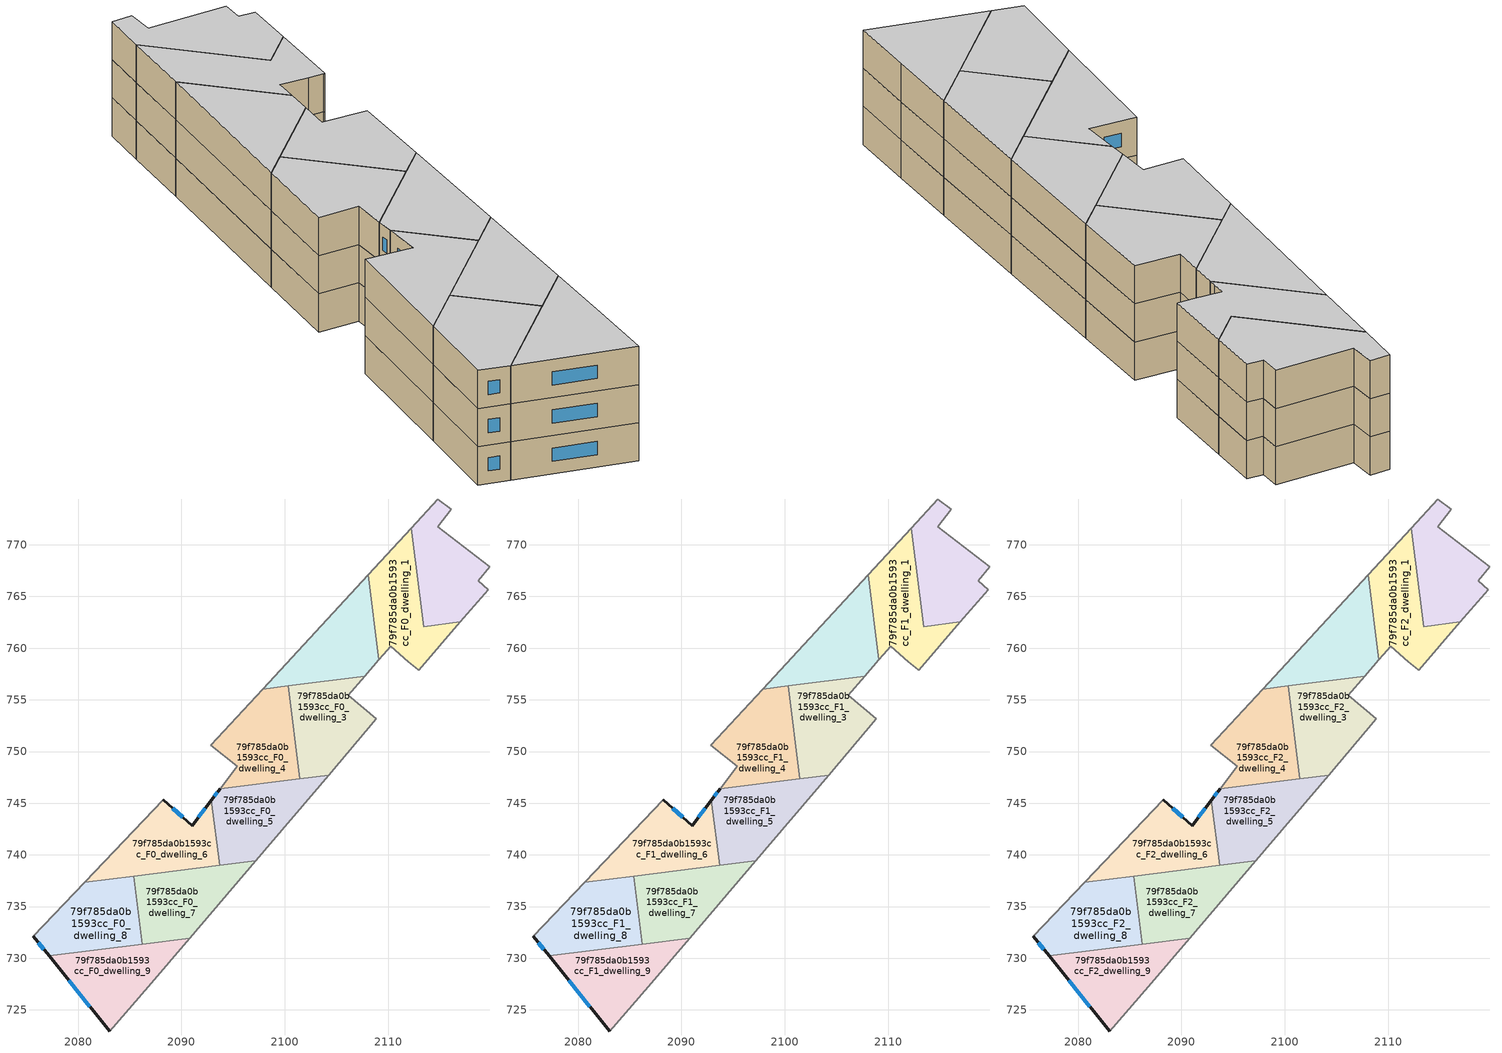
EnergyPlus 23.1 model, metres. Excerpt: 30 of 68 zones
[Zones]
79f785da0b1593cc_F0_dwelling_0
 floor ground (EU_floor_Construction): 2116.08,773.46 2114.77,771.74 2119.81,767.88 2118.72,766.55 2118.69,766.51 2119.67,765.65 2116.98,762.54 2113.43,762.09 2112.23,771.63 2114.81,774.43 z0
 wall to 79f785da0b1593cc_F0_dwelling_1 (EU_wall_Construction): 2112.23,771.63 2113.43,762.09 2116.98,762.54 z0:3
 wall adiabatic (EU_wall_Construction): 2116.98,762.54 2119.67,765.65 2118.69,766.51 2118.72,766.55 2119.81,767.88 2114.77,771.74 2116.08,773.46 2114.81,774.43 2112.23,771.63 z0:3
79f785da0b1593cc_F0_dwelling_1
 floor ground (EU_floor_Construction): 2112.23,771.63 2113.43,762.09 2116.98,762.54 2112.96,757.87 2112.89,757.93 2111.94,758.7 2110.24,760.18 2109.53,759.36 2109.11,758.87 2108.07,767.11 z0
 wall to 79f785da0b1593cc_F0_dwelling_2 (EU_wall_Construction): 2108.07,767.11 2109.11,758.87 z0:3
 wall adiabatic (EU_wall_Construction): 2112.23,771.63 2108.07,767.11 / 2109.11,758.87 2109.53,759.36 2110.24,760.18 2111.94,758.7 2112.89,757.93 2112.96,757.87 2116.98,762.54 z0:3
79f785da0b1593cc_F0_dwelling_2
 floor ground (EU_floor_Construction): 2108.07,767.11 2109.11,758.87 2107.72,757.28 2097.87,756.04 z0
 wall adiabatic (EU_wall_Construction): 2108.07,767.11 2097.87,756.04 / 2107.72,757.28 2109.11,758.87 z0:3
 wall to 79f785da0b1593cc_F0_dwelling_3 (EU_wall_Construction): 2100.31,756.34 2107.72,757.28 z0:3
 wall to 79f785da0b1593cc_F0_dwelling_4 (EU_wall_Construction): 2097.87,756.04 2100.31,756.34 z0:3
79f785da0b1593cc_F0_dwelling_3
 floor ground (EU_floor_Construction): 2107.72,757.28 2106.13,755.46 2108.85,753.15 2104.23,747.73 2101.45,747.38 2100.31,756.34 z0
 wall adiabatic (EU_wall_Construction): 2104.23,747.73 2108.85,753.15 2106.13,755.46 2107.72,757.28 z0:3
 wall to 79f785da0b1593cc_F0_dwelling_4 (EU_wall_Construction): 2100.31,756.34 2101.45,747.38 z0:3
 wall to 79f785da0b1593cc_F0_dwelling_5 (EU_wall_Construction): 2101.45,747.38 2104.23,747.73 z0:3
79f785da0b1593cc_F0_dwelling_4
 floor ground (EU_floor_Construction): 2100.31,756.34 2101.45,747.38 2093.75,746.4 2095.39,748.57 2092.85,750.59 2097.87,756.04 z0
 wall adiabatic (EU_wall_Construction): 2097.87,756.04 2092.85,750.59 2095.39,748.57 2093.75,746.4 z0:3
 wall to 79f785da0b1593cc_F0_dwelling_5 (EU_wall_Construction): 2093.75,746.4 2101.45,747.38 z0:3
79f785da0b1593cc_F0_dwelling_5
 floor ground (EU_floor_Construction): 2104.23,747.73 2097.18,739.45 2093.69,739.01 2092.9,745.29 2093.75,746.4 z0
 wall outside (EU_wall_Construction): 2093.75,746.4 2092.9,745.29 z0:3
 wall adiabatic (EU_wall_Construction): 2097.18,739.45 2104.23,747.73 z0:3
 wall to 79f785da0b1593cc_F0_dwelling_6 (EU_wall_Construction): 2092.9,745.29 2093.69,739.01 z0:3
 wall to 79f785da0b1593cc_F0_dwelling_7 (EU_wall_Construction): 2093.69,739.01 2097.18,739.45 z0:3
 window (EU_Window_Construction): 2093.47,746.04 2093.18,745.65 z0.98:2.02
79f785da0b1593cc_F0_dwelling_6
 floor ground (EU_floor_Construction): 2092.9,745.29 2093.69,739.01 2080.65,737.36 2088.24,745.35 2091.04,742.84 z0
 wall outside (EU_wall_Construction): 2092.9,745.29 2091.04,742.84 2088.24,745.35 z0:3
 wall adiabatic (EU_wall_Construction): 2088.24,745.35 2080.65,737.36 z0:3
 wall to 79f785da0b1593cc_F0_dwelling_8 (EU_wall_Construction): 2080.65,737.36 2085.39,737.96 z0:3
 wall to 79f785da0b1593cc_F0_dwelling_7 (EU_wall_Construction): 2085.39,737.96 2093.69,739.01 z0:3
 window (EU_Window_Construction): 2090.13,743.66 2089.15,744.54 / 2092.3,744.49 2091.65,743.64 z0.98:2.02
79f785da0b1593cc_F0_dwelling_7
 floor ground (EU_floor_Construction): 2097.18,739.45 2090.8,731.95 2086.22,731.38 2085.39,737.96 z0
 wall to 79f785da0b1593cc_F0_dwelling_8 (EU_wall_Construction): 2085.39,737.96 2086.22,731.38 z0:3
 wall adiabatic (EU_wall_Construction): 2090.8,731.95 2097.18,739.45 z0:3
 wall to 79f785da0b1593cc_F0_dwelling_9 (EU_wall_Construction): 2086.22,731.38 2090.8,731.95 z0:3
79f785da0b1593cc_F0_dwelling_8
 floor ground (EU_floor_Construction): 2085.39,737.96 2086.22,731.38 2077.19,730.24 2075.67,732.12 2080.65,737.36 z0
 wall outside (EU_wall_Construction): 2075.67,732.12 2077.19,730.24 z0:3
 wall adiabatic (EU_wall_Construction): 2080.65,737.36 2075.67,732.12 z0:3
 wall to 79f785da0b1593cc_F0_dwelling_9 (EU_wall_Construction): 2077.19,730.24 2086.22,731.37 z0:3
 window (EU_Window_Construction): 2076.17,731.51 2076.7,730.85 z0.98:2.02
79f785da0b1593cc_F0_dwelling_9
 floor ground (EU_floor_Construction): 2090.8,731.95 2086.77,727.22 2083.04,722.96 2077.19,730.24 z0
 wall outside (EU_wall_Construction): 2077.19,730.24 2083.04,722.96 z0:3
 wall adiabatic (EU_wall_Construction): 2083.04,722.96 2086.77,727.22 2090.8,731.95 z0:3
 window (EU_Window_Construction): 2079.1,727.87 2081.14,725.33 z0.98:2.02
79f785da0b1593cc_F1_dwelling_0
 floor to 79f785da0b1593cc_F0_dwelling_0 (EU_floor_Construction): 2116.08,773.46 2114.77,771.74 2119.81,767.88 2118.72,766.55 2118.69,766.51 2119.67,765.65 2116.98,762.54 2113.43,762.09 2112.23,771.63 2114.81,774.43 z3
 wall to 79f785da0b1593cc_F1_dwelling_1 (EU_wall_Construction): 2112.23,771.63 2113.43,762.09 2116.98,762.54 z3:6
 wall adiabatic (EU_wall_Construction): 2116.98,762.54 2119.67,765.65 2118.69,766.51 2118.72,766.55 2119.81,767.88 2114.77,771.74 2116.08,773.46 2114.81,774.43 2112.23,771.63 z3:6
79f785da0b1593cc_F1_dwelling_1
 floor to 79f785da0b1593cc_F0_dwelling_1 (EU_floor_Construction): 2112.23,771.63 2113.43,762.09 2116.98,762.54 2112.96,757.87 2112.89,757.93 2111.94,758.7 2110.24,760.18 2109.53,759.36 2109.11,758.87 2108.07,767.11 z3
 wall to 79f785da0b1593cc_F1_dwelling_2 (EU_wall_Construction): 2108.07,767.11 2109.11,758.87 z3:6
 wall adiabatic (EU_wall_Construction): 2112.23,771.63 2108.07,767.11 / 2109.11,758.87 2109.53,759.36 2110.24,760.18 2111.94,758.7 2112.89,757.93 2112.96,757.87 2116.98,762.54 z3:6
79f785da0b1593cc_F1_dwelling_2
 floor to 79f785da0b1593cc_F0_dwelling_2 (EU_floor_Construction): 2108.07,767.11 2109.11,758.87 2107.72,757.28 2097.87,756.04 z3
 wall adiabatic (EU_wall_Construction): 2108.07,767.11 2097.87,756.04 / 2107.72,757.28 2109.11,758.87 z3:6
 wall to 79f785da0b1593cc_F1_dwelling_3 (EU_wall_Construction): 2100.31,756.34 2107.72,757.28 z3:6
 wall to 79f785da0b1593cc_F1_dwelling_4 (EU_wall_Construction): 2097.87,756.04 2100.31,756.34 z3:6
79f785da0b1593cc_F1_dwelling_3
 floor to 79f785da0b1593cc_F0_dwelling_3 (EU_floor_Construction): 2107.72,757.28 2106.13,755.46 2108.85,753.15 2104.23,747.73 2101.45,747.38 2100.31,756.34 z3
 wall adiabatic (EU_wall_Construction): 2104.23,747.73 2108.85,753.15 2106.13,755.46 2107.72,757.28 z3:6
 wall to 79f785da0b1593cc_F1_dwelling_4 (EU_wall_Construction): 2100.31,756.34 2101.45,747.38 z3:6
 wall to 79f785da0b1593cc_F1_dwelling_5 (EU_wall_Construction): 2101.45,747.38 2104.23,747.73 z3:6
79f785da0b1593cc_F1_dwelling_4
 floor to 79f785da0b1593cc_F0_dwelling_4 (EU_floor_Construction): 2100.31,756.34 2101.45,747.38 2093.75,746.4 2095.39,748.57 2092.85,750.59 2097.87,756.04 z3
 wall adiabatic (EU_wall_Construction): 2097.87,756.04 2092.85,750.59 2095.39,748.57 2093.75,746.4 z3:6
 wall to 79f785da0b1593cc_F1_dwelling_5 (EU_wall_Construction): 2093.75,746.4 2101.45,747.38 z3:6
79f785da0b1593cc_F1_dwelling_5
 floor to 79f785da0b1593cc_F0_dwelling_5 (EU_floor_Construction): 2104.23,747.73 2097.18,739.45 2093.69,739.01 2092.9,745.29 2093.75,746.4 z3
 wall outside (EU_wall_Construction): 2093.75,746.4 2092.9,745.29 z3:6
 wall adiabatic (EU_wall_Construction): 2097.18,739.45 2104.23,747.73 z3:6
 wall to 79f785da0b1593cc_F1_dwelling_6 (EU_wall_Construction): 2092.9,745.29 2093.69,739.01 z3:6
 wall to 79f785da0b1593cc_F1_dwelling_7 (EU_wall_Construction): 2093.69,739.01 2097.18,739.45 z3:6
 window (EU_Window_Construction): 2093.47,746.04 2093.18,745.65 z3.98:5.02
79f785da0b1593cc_F1_dwelling_6
 floor to 79f785da0b1593cc_F0_dwelling_6 (EU_floor_Construction): 2092.9,745.29 2093.69,739.01 2080.65,737.36 2088.24,745.35 2091.04,742.84 z3
 wall outside (EU_wall_Construction): 2092.9,745.29 2091.04,742.84 2088.24,745.35 z3:6
 wall adiabatic (EU_wall_Construction): 2088.24,745.35 2080.65,737.36 z3:6
 wall to 79f785da0b1593cc_F1_dwelling_8 (EU_wall_Construction): 2080.65,737.36 2085.39,737.96 z3:6
 wall to 79f785da0b1593cc_F1_dwelling_7 (EU_wall_Construction): 2085.39,737.96 2093.69,739.01 z3:6
 window (EU_Window_Construction): 2090.13,743.66 2089.15,744.54 / 2092.3,744.49 2091.65,743.64 z3.98:5.02
79f785da0b1593cc_F1_dwelling_7
 floor to 79f785da0b1593cc_F0_dwelling_7 (EU_floor_Construction): 2097.18,739.45 2090.8,731.95 2086.22,731.38 2085.39,737.96 z3
 wall to 79f785da0b1593cc_F1_dwelling_8 (EU_wall_Construction): 2085.39,737.96 2086.22,731.38 z3:6
 wall adiabatic (EU_wall_Construction): 2090.8,731.95 2097.18,739.45 z3:6
 wall to 79f785da0b1593cc_F1_dwelling_9 (EU_wall_Construction): 2086.22,731.38 2090.8,731.95 z3:6
79f785da0b1593cc_F1_dwelling_8
 floor to 79f785da0b1593cc_F0_dwelling_8 (EU_floor_Construction): 2085.39,737.96 2086.22,731.38 2077.19,730.24 2075.67,732.12 2080.65,737.36 z3
 wall outside (EU_wall_Construction): 2075.67,732.12 2077.19,730.24 z3:6
 wall adiabatic (EU_wall_Construction): 2080.65,737.36 2075.67,732.12 z3:6
 wall to 79f785da0b1593cc_F1_dwelling_9 (EU_wall_Construction): 2077.19,730.24 2086.22,731.37 z3:6
 window (EU_Window_Construction): 2076.17,731.51 2076.7,730.85 z3.98:5.02
79f785da0b1593cc_F1_dwelling_9
 floor to 79f785da0b1593cc_F0_dwelling_9 (EU_floor_Construction): 2090.8,731.95 2086.77,727.22 2083.04,722.96 2077.19,730.24 z3
 wall outside (EU_wall_Construction): 2077.19,730.24 2083.04,722.96 z3:6
 wall adiabatic (EU_wall_Construction): 2083.04,722.96 2086.77,727.22 2090.8,731.95 z3:6
 window (EU_Window_Construction): 2079.1,727.87 2081.14,725.33 z3.98:5.02
79f785da0b1593cc_F2_dwelling_0
 floor to 79f785da0b1593cc_F1_dwelling_0 (EU_floor_Construction): 2116.08,773.46 2114.77,771.74 2119.81,767.88 2118.72,766.55 2118.69,766.51 2119.67,765.65 2116.98,762.54 2113.43,762.09 2112.23,771.63 2114.81,774.43 z6
 wall to 79f785da0b1593cc_F2_dwelling_1 (EU_wall_Construction): 2112.23,771.63 2113.43,762.09 2116.98,762.54 z6:9
 wall adiabatic (EU_wall_Construction): 2116.98,762.54 2119.67,765.65 2118.69,766.51 2118.72,766.55 2119.81,767.88 2114.77,771.74 2116.08,773.46 2114.81,774.43 2112.23,771.63 z6:9
 ceiling to 79f785da0b1593cc_F3_dwelling_0 (EU_floor_Construction): 2116.98,762.54 2119.67,765.65 2118.69,766.51 2118.72,766.55 2119.81,767.88 2114.77,771.74 2116.08,773.46 2114.81,774.43 2112.23,771.63 2113.43,762.09 z9
79f785da0b1593cc_F2_dwelling_1
 floor to 79f785da0b1593cc_F1_dwelling_1 (EU_floor_Construction): 2112.23,771.63 2113.43,762.09 2116.98,762.54 2112.96,757.87 2112.89,757.93 2111.94,758.7 2110.24,760.18 2109.53,759.36 2109.11,758.87 2108.07,767.11 z6
 wall to 79f785da0b1593cc_F2_dwelling_2 (EU_wall_Construction): 2108.07,767.11 2109.11,758.87 z6:9
 wall adiabatic (EU_wall_Construction): 2112.23,771.63 2108.07,767.11 / 2109.11,758.87 2109.53,759.36 2110.24,760.18 2111.94,758.7 2112.89,757.93 2112.96,757.87 2116.98,762.54 z6:9
 ceiling to 79f785da0b1593cc_F3_dwelling_1 (EU_floor_Construction): 2112.96,757.87 2116.98,762.54 2113.43,762.09 2112.23,771.63 2108.07,767.11 2109.11,758.87 2109.53,759.36 2110.24,760.18 2111.94,758.7 2112.89,757.93 z9
79f785da0b1593cc_F2_dwelling_2
 floor to 79f785da0b1593cc_F1_dwelling_2 (EU_floor_Construction): 2108.07,767.11 2109.11,758.87 2107.72,757.28 2097.87,756.04 z6
 wall adiabatic (EU_wall_Construction): 2108.07,767.11 2097.87,756.04 / 2107.72,757.28 2109.11,758.87 z6:9
 wall to 79f785da0b1593cc_F2_dwelling_3 (EU_wall_Construction): 2100.31,756.34 2107.72,757.28 z6:9
 wall to 79f785da0b1593cc_F2_dwelling_4 (EU_wall_Construction): 2097.87,756.04 2100.31,756.34 z6:9
 ceiling to 79f785da0b1593cc_F3_dwelling_2 (EU_floor_Construction): 2107.72,757.28 2109.11,758.87 2108.07,767.11 2097.87,756.04 z9
79f785da0b1593cc_F2_dwelling_3
 floor to 79f785da0b1593cc_F1_dwelling_3 (EU_floor_Construction): 2107.72,757.28 2106.13,755.46 2108.85,753.15 2104.23,747.73 2101.45,747.38 2100.31,756.34 z6
 wall adiabatic (EU_wall_Construction): 2104.23,747.73 2108.85,753.15 2106.13,755.46 2107.72,757.28 z6:9
 wall to 79f785da0b1593cc_F2_dwelling_4 (EU_wall_Construction): 2100.31,756.34 2101.45,747.38 z6:9
 wall to 79f785da0b1593cc_F2_dwelling_5 (EU_wall_Construction): 2101.45,747.38 2104.23,747.73 z6:9
 ceiling to 79f785da0b1593cc_F3_dwelling_3 (EU_floor_Construction): 2104.23,747.73 2108.85,753.15 2106.13,755.46 2107.72,757.28 2100.31,756.34 2101.45,747.38 z9
79f785da0b1593cc_F2_dwelling_4
 floor to 79f785da0b1593cc_F1_dwelling_4 (EU_floor_Construction): 2100.31,756.34 2101.45,747.38 2093.75,746.4 2095.39,748.57 2092.85,750.59 2097.87,756.04 z6
 wall adiabatic (EU_wall_Construction): 2097.87,756.04 2092.85,750.59 2095.39,748.57 2093.75,746.4 z6:9
 wall to 79f785da0b1593cc_F2_dwelling_5 (EU_wall_Construction): 2093.75,746.4 2101.45,747.38 z6:9
 ceiling to 79f785da0b1593cc_F3_dwelling_4 (EU_floor_Construction): 2101.45,747.38 2100.31,756.34 2097.87,756.04 2092.85,750.59 2095.39,748.57 2093.75,746.4 z9
79f785da0b1593cc_F2_dwelling_5
 floor to 79f785da0b1593cc_F1_dwelling_5 (EU_floor_Construction): 2104.23,747.73 2097.18,739.45 2093.69,739.01 2092.9,745.29 2093.75,746.4 z6
 wall outside (EU_wall_Construction): 2093.75,746.4 2092.9,745.29 z6:9
 wall adiabatic (EU_wall_Construction): 2097.18,739.45 2104.23,747.73 z6:9
 wall to 79f785da0b1593cc_F2_dwelling_6 (EU_wall_Construction): 2092.9,745.29 2093.69,739.01 z6:9
 wall to 79f785da0b1593cc_F2_dwelling_7 (EU_wall_Construction): 2093.69,739.01 2097.18,739.45 z6:9
 window (EU_Window_Construction): 2093.47,746.04 2093.18,745.65 z6.98:8.02
 ceiling to 79f785da0b1593cc_F3_dwelling_5 (EU_floor_Construction): 2097.18,739.45 2104.23,747.73 2093.75,746.4 2092.9,745.29 2093.69,739.01 z9
79f785da0b1593cc_F2_dwelling_6
 floor to 79f785da0b1593cc_F1_dwelling_6 (EU_floor_Construction): 2092.9,745.29 2093.69,739.01 2080.65,737.36 2088.24,745.35 2091.04,742.84 z6
 wall outside (EU_wall_Construction): 2092.9,745.29 2091.04,742.84 2088.24,745.35 z6:9
 wall adiabatic (EU_wall_Construction): 2088.24,745.35 2080.65,737.36 z6:9
 wall to 79f785da0b1593cc_F2_dwelling_8 (EU_wall_Construction): 2080.65,737.36 2085.39,737.96 z6:9
 wall to 79f785da0b1593cc_F2_dwelling_7 (EU_wall_Construction): 2085.39,737.96 2093.69,739.01 z6:9
 window (EU_Window_Construction): 2090.13,743.66 2089.15,744.54 / 2092.3,744.49 2091.65,743.64 z6.98:8.02
 ceiling to 79f785da0b1593cc_F3_dwelling_6 (EU_floor_Construction): 2093.69,739.01 2092.9,745.29 2091.04,742.84 2088.24,745.35 2080.65,737.36 z9
79f785da0b1593cc_F2_dwelling_7
 floor to 79f785da0b1593cc_F1_dwelling_7 (EU_floor_Construction): 2097.18,739.45 2090.8,731.95 2086.22,731.38 2085.39,737.96 z6
 wall to 79f785da0b1593cc_F2_dwelling_8 (EU_wall_Construction): 2085.39,737.96 2086.22,731.38 z6:9
 wall adiabatic (EU_wall_Construction): 2090.8,731.95 2097.18,739.45 z6:9
 wall to 79f785da0b1593cc_F2_dwelling_9 (EU_wall_Construction): 2086.22,731.38 2090.8,731.95 z6:9
 ceiling to 79f785da0b1593cc_F3_dwelling_7 (EU_floor_Construction): 2090.8,731.95 2097.18,739.45 2085.39,737.96 2086.22,731.38 z9
79f785da0b1593cc_F2_dwelling_8
 floor to 79f785da0b1593cc_F1_dwelling_8 (EU_floor_Construction): 2085.39,737.96 2086.22,731.38 2077.19,730.24 2075.67,732.12 2080.65,737.36 z6
 wall outside (EU_wall_Construction): 2075.67,732.12 2077.19,730.24 z6:9
 wall adiabatic (EU_wall_Construction): 2080.65,737.36 2075.67,732.12 z6:9
 wall to 79f785da0b1593cc_F2_dwelling_9 (EU_wall_Construction): 2077.19,730.24 2086.22,731.37 z6:9
 window (EU_Window_Construction): 2076.17,731.51 2076.7,730.85 z6.98:8.02
 ceiling to 79f785da0b1593cc_F3_dwelling_8 (EU_floor_Construction): 2086.22,731.38 2085.39,737.96 2080.65,737.36 2075.67,732.12 2077.19,730.24 z9
79f785da0b1593cc_F2_dwelling_9
 floor to 79f785da0b1593cc_F1_dwelling_9 (EU_floor_Construction): 2090.8,731.95 2086.77,727.22 2083.04,722.96 2077.19,730.24 z6
 wall outside (EU_wall_Construction): 2077.19,730.24 2083.04,722.96 z6:9
 wall adiabatic (EU_wall_Construction): 2083.04,722.96 2086.77,727.22 2090.8,731.95 z6:9
 window (EU_Window_Construction): 2079.1,727.87 2081.14,725.33 z6.98:8.02
 ceiling to 79f785da0b1593cc_F3_dwelling_9 (EU_floor_Construction): 2086.77,727.22 2090.8,731.95 2077.19,730.24 2083.04,722.96 z9
[Building]
EU S2 Campaign: North Axis=0; Terrain=City; Solar Distribution=FullExterior
[Site:Location]
Bologna: Latitude=44.5; Longitude=11.25; Time Zone=1; Elevation=37
[SizingPeriod:WeatherFileDays]
AnnualSizingPeriod: Begin Month=1; Begin Day of Month=1; End Month=12; End Day of Month=31; Day of Week for Start Day=Monday; Use Weather File Daylight Saving Period=No; Use Weather File Rain and Snow Indicators=No
[MATERIAL]
EU_InternalMass_Material: Roughness=MediumRough; Thickness=0.1; Conductivity=1; Density=1800; Specific Heat=900; Thermal Absorptance=0.9; Solar Absorptance=0.7; Visible Absorptance=0.7
[MATERIAL:NOMASS] Roughness=MediumRough; Thermal Absorptance=0.9; Solar Absorptance=0.7; Visible Absorptance=0.7
Name | Thermal Resistance
EU_wall_NoMass | 0.905828
EU_floor_NoMass | 0.67114
[WINDOWMATERIAL:SIMPLEGLAZINGSYSTEM]
EU_Window_SimpleGlazing: UFactor=4.52486; Solar Heat Gain Coefficient=0.85; Visible Transmittance=0.85
[CONSTRUCTION]
EU_wall_Construction: EU_wall_NoMass
EU_floor_Construction: EU_floor_NoMass
EU_Window_Construction: EU_Window_SimpleGlazing
EU_InternalMass_Construction: EU_InternalMass_Material
[ZONE] Type=1; Multiplier=1; Ceiling Height=autocalculate; Floor Area=autocalculate; Part of Total Floor Area=Yes
Name | Volume
79f785da0b1593cc_F0_dwelling_0; 79f785da0b1593cc_F1_dwelling_0; 79f785da0b1593cc_F2_dwelling_0 | 164.225
79f785da0b1593cc_F0_dwelling_1; 79f785da0b1593cc_F1_dwelling_1; 79f785da0b1593cc_F2_dwelling_1 | 164.204
79f785da0b1593cc_F0_dwelling_2; 79f785da0b1593cc_F1_dwelling_2; 79f785da0b1593cc_F2_dwelling_2 | 164.223
79f785da0b1593cc_F0_dwelling_3; 79f785da0b1593cc_F1_dwelling_3; 79f785da0b1593cc_F2_dwelling_3; 79f785da0b1593cc_F0_dwelling_8; 79f785da0b1593cc_F1_dwelling_8; 79f785da0b1593cc_F2_dwelling_8 | 164.199
79f785da0b1593cc_F0_dwelling_4; 79f785da0b1593cc_F1_dwelling_4; 79f785da0b1593cc_F2_dwelling_4 | 164.221
79f785da0b1593cc_F0_dwelling_5; 79f785da0b1593cc_F1_dwelling_5; 79f785da0b1593cc_F2_dwelling_5 | 164.237
79f785da0b1593cc_F0_dwelling_6; 79f785da0b1593cc_F1_dwelling_6; 79f785da0b1593cc_F2_dwelling_6 | 164.208
79f785da0b1593cc_F0_dwelling_7; 79f785da0b1593cc_F1_dwelling_7; 79f785da0b1593cc_F2_dwelling_7 | 164.231
79f785da0b1593cc_F0_dwelling_9; 79f785da0b1593cc_F1_dwelling_9; 79f785da0b1593cc_F2_dwelling_9 | 164.232
[INTERNALMASS] Construction=EU_InternalMass_Construction
Name | Zone or ZoneList | Surface Area
79f785da0b1593cc_F0_dwelling_0_EU_InternalMass | 79f785da0b1593cc_F0_dwelling_0 | 54.7421
79f785da0b1593cc_F0_dwelling_1_EU_InternalMass | 79f785da0b1593cc_F0_dwelling_1 | 54.7346
79f785da0b1593cc_F0_dwelling_2_EU_InternalMass | 79f785da0b1593cc_F0_dwelling_2 | 54.7455
79f785da0b1593cc_F0_dwelling_3_EU_InternalMass | 79f785da0b1593cc_F0_dwelling_3 | 54.7319
79f785da0b1593cc_F0_dwelling_4_EU_InternalMass | 79f785da0b1593cc_F0_dwelling_4 | 54.7402
79f785da0b1593cc_F0_dwelling_5_EU_InternalMass | 79f785da0b1593cc_F0_dwelling_5 | 54.7421
79f785da0b1593cc_F0_dwelling_6_EU_InternalMass | 79f785da0b1593cc_F0_dwelling_6 | 54.7354
79f785da0b1593cc_F0_dwelling_7_EU_InternalMass | 79f785da0b1593cc_F0_dwelling_7 | 54.741
79f785da0b1593cc_F0_dwelling_8_EU_InternalMass | 79f785da0b1593cc_F0_dwelling_8 | 54.7333
79f785da0b1593cc_F0_dwelling_9_EU_InternalMass | 79f785da0b1593cc_F0_dwelling_9 | 54.7438
79f785da0b1593cc_F1_dwelling_0_EU_InternalMass | 79f785da0b1593cc_F1_dwelling_0 | 54.7421
79f785da0b1593cc_F1_dwelling_1_EU_InternalMass | 79f785da0b1593cc_F1_dwelling_1 | 54.7346
79f785da0b1593cc_F1_dwelling_2_EU_InternalMass | 79f785da0b1593cc_F1_dwelling_2 | 54.7455
79f785da0b1593cc_F1_dwelling_3_EU_InternalMass | 79f785da0b1593cc_F1_dwelling_3 | 54.7319
79f785da0b1593cc_F1_dwelling_4_EU_InternalMass | 79f785da0b1593cc_F1_dwelling_4 | 54.7402
79f785da0b1593cc_F1_dwelling_5_EU_InternalMass | 79f785da0b1593cc_F1_dwelling_5 | 54.7421
79f785da0b1593cc_F1_dwelling_6_EU_InternalMass | 79f785da0b1593cc_F1_dwelling_6 | 54.7354
79f785da0b1593cc_F1_dwelling_7_EU_InternalMass | 79f785da0b1593cc_F1_dwelling_7 | 54.741
79f785da0b1593cc_F1_dwelling_8_EU_InternalMass | 79f785da0b1593cc_F1_dwelling_8 | 54.7333
79f785da0b1593cc_F1_dwelling_9_EU_InternalMass | 79f785da0b1593cc_F1_dwelling_9 | 54.7438
79f785da0b1593cc_F2_dwelling_0_EU_InternalMass | 79f785da0b1593cc_F2_dwelling_0 | 54.7421
79f785da0b1593cc_F2_dwelling_1_EU_InternalMass | 79f785da0b1593cc_F2_dwelling_1 | 54.7346
79f785da0b1593cc_F2_dwelling_2_EU_InternalMass | 79f785da0b1593cc_F2_dwelling_2 | 54.7455
79f785da0b1593cc_F2_dwelling_3_EU_InternalMass | 79f785da0b1593cc_F2_dwelling_3 | 54.7319
79f785da0b1593cc_F2_dwelling_4_EU_InternalMass | 79f785da0b1593cc_F2_dwelling_4 | 54.7402
79f785da0b1593cc_F2_dwelling_5_EU_InternalMass | 79f785da0b1593cc_F2_dwelling_5 | 54.7421
79f785da0b1593cc_F2_dwelling_6_EU_InternalMass | 79f785da0b1593cc_F2_dwelling_6 | 54.7354
79f785da0b1593cc_F2_dwelling_7_EU_InternalMass | 79f785da0b1593cc_F2_dwelling_7 | 54.741
79f785da0b1593cc_F2_dwelling_8_EU_InternalMass | 79f785da0b1593cc_F2_dwelling_8 | 54.7333
79f785da0b1593cc_F2_dwelling_9_EU_InternalMass | 79f785da0b1593cc_F2_dwelling_9 | 54.7438
[OTHEREQUIPMENT] Fuel Type=Electricity; Design Level Calculation Method=Watts/Area; Power per Zone Floor Area=1; Fraction Latent=0; Fraction Radiant=0; Fraction Lost=0; Carbon Dioxide Generation Rate=0; EndUse Subcategory=EU_Step8_InternalGains
Name | Zone or ZoneList or Space or SpaceList | Schedule
EU_Step8_InternalGain_79f785da0b1593cc_F0_dwelling_0_f000 | 79f785da0b1593cc_F0_dwelling_0 | EU_Step8_GainSchedule_79f785da0b1593cc_F0_dwelling_0_f000
EU_Step8_InternalGain_79f785da0b1593cc_F0_dwelling_1_f000 | 79f785da0b1593cc_F0_dwelling_1 | EU_Step8_GainSchedule_79f785da0b1593cc_F0_dwelling_1_f000
EU_Step8_InternalGain_79f785da0b1593cc_F0_dwelling_2_f000 | 79f785da0b1593cc_F0_dwelling_2 | EU_Step8_GainSchedule_79f785da0b1593cc_F0_dwelling_2_f000
EU_Step8_InternalGain_79f785da0b1593cc_F0_dwelling_3_f000 | 79f785da0b1593cc_F0_dwelling_3 | EU_Step8_GainSchedule_79f785da0b1593cc_F0_dwelling_3_f000
EU_Step8_InternalGain_79f785da0b1593cc_F0_dwelling_4_f000 | 79f785da0b1593cc_F0_dwelling_4 | EU_Step8_GainSchedule_79f785da0b1593cc_F0_dwelling_4_f000
EU_Step8_InternalGain_79f785da0b1593cc_F0_dwelling_5_f000 | 79f785da0b1593cc_F0_dwelling_5 | EU_Step8_GainSchedule_79f785da0b1593cc_F0_dwelling_5_f000
EU_Step8_InternalGain_79f785da0b1593cc_F0_dwelling_6_f000 | 79f785da0b1593cc_F0_dwelling_6 | EU_Step8_GainSchedule_79f785da0b1593cc_F0_dwelling_6_f000
EU_Step8_InternalGain_79f785da0b1593cc_F0_dwelling_7_f000 | 79f785da0b1593cc_F0_dwelling_7 | EU_Step8_GainSchedule_79f785da0b1593cc_F0_dwelling_7_f000
EU_Step8_InternalGain_79f785da0b1593cc_F0_dwelling_8_f000 | 79f785da0b1593cc_F0_dwelling_8 | EU_Step8_GainSchedule_79f785da0b1593cc_F0_dwelling_8_f000
EU_Step8_InternalGain_79f785da0b1593cc_F0_dwelling_9_f000 | 79f785da0b1593cc_F0_dwelling_9 | EU_Step8_GainSchedule_79f785da0b1593cc_F0_dwelling_9_f000
EU_Step8_InternalGain_79f785da0b1593cc_F1_dwelling_0_f000 | 79f785da0b1593cc_F1_dwelling_0 | EU_Step8_GainSchedule_79f785da0b1593cc_F1_dwelling_0_f000
EU_Step8_InternalGain_79f785da0b1593cc_F1_dwelling_1_f000 | 79f785da0b1593cc_F1_dwelling_1 | EU_Step8_GainSchedule_79f785da0b1593cc_F1_dwelling_1_f000
EU_Step8_InternalGain_79f785da0b1593cc_F1_dwelling_2_f000 | 79f785da0b1593cc_F1_dwelling_2 | EU_Step8_GainSchedule_79f785da0b1593cc_F1_dwelling_2_f000
EU_Step8_InternalGain_79f785da0b1593cc_F1_dwelling_3_f000 | 79f785da0b1593cc_F1_dwelling_3 | EU_Step8_GainSchedule_79f785da0b1593cc_F1_dwelling_3_f000
EU_Step8_InternalGain_79f785da0b1593cc_F1_dwelling_4_f000 | 79f785da0b1593cc_F1_dwelling_4 | EU_Step8_GainSchedule_79f785da0b1593cc_F1_dwelling_4_f000
EU_Step8_InternalGain_79f785da0b1593cc_F1_dwelling_5_f000 | 79f785da0b1593cc_F1_dwelling_5 | EU_Step8_GainSchedule_79f785da0b1593cc_F1_dwelling_5_f000
EU_Step8_InternalGain_79f785da0b1593cc_F1_dwelling_6_f000 | 79f785da0b1593cc_F1_dwelling_6 | EU_Step8_GainSchedule_79f785da0b1593cc_F1_dwelling_6_f000
EU_Step8_InternalGain_79f785da0b1593cc_F1_dwelling_7_f000 | 79f785da0b1593cc_F1_dwelling_7 | EU_Step8_GainSchedule_79f785da0b1593cc_F1_dwelling_7_f000
EU_Step8_InternalGain_79f785da0b1593cc_F1_dwelling_8_f000 | 79f785da0b1593cc_F1_dwelling_8 | EU_Step8_GainSchedule_79f785da0b1593cc_F1_dwelling_8_f000
EU_Step8_InternalGain_79f785da0b1593cc_F1_dwelling_9_f000 | 79f785da0b1593cc_F1_dwelling_9 | EU_Step8_GainSchedule_79f785da0b1593cc_F1_dwelling_9_f000
EU_Step8_InternalGain_79f785da0b1593cc_F2_dwelling_0_f000 | 79f785da0b1593cc_F2_dwelling_0 | EU_Step8_GainSchedule_79f785da0b1593cc_F2_dwelling_0_f000
EU_Step8_InternalGain_79f785da0b1593cc_F2_dwelling_1_f000 | 79f785da0b1593cc_F2_dwelling_1 | EU_Step8_GainSchedule_79f785da0b1593cc_F2_dwelling_1_f000
EU_Step8_InternalGain_79f785da0b1593cc_F2_dwelling_2_f000 | 79f785da0b1593cc_F2_dwelling_2 | EU_Step8_GainSchedule_79f785da0b1593cc_F2_dwelling_2_f000
EU_Step8_InternalGain_79f785da0b1593cc_F2_dwelling_3_f000 | 79f785da0b1593cc_F2_dwelling_3 | EU_Step8_GainSchedule_79f785da0b1593cc_F2_dwelling_3_f000
EU_Step8_InternalGain_79f785da0b1593cc_F2_dwelling_4_f000 | 79f785da0b1593cc_F2_dwelling_4 | EU_Step8_GainSchedule_79f785da0b1593cc_F2_dwelling_4_f000
EU_Step8_InternalGain_79f785da0b1593cc_F2_dwelling_5_f000 | 79f785da0b1593cc_F2_dwelling_5 | EU_Step8_GainSchedule_79f785da0b1593cc_F2_dwelling_5_f000
EU_Step8_InternalGain_79f785da0b1593cc_F2_dwelling_6_f000 | 79f785da0b1593cc_F2_dwelling_6 | EU_Step8_GainSchedule_79f785da0b1593cc_F2_dwelling_6_f000
EU_Step8_InternalGain_79f785da0b1593cc_F2_dwelling_7_f000 | 79f785da0b1593cc_F2_dwelling_7 | EU_Step8_GainSchedule_79f785da0b1593cc_F2_dwelling_7_f000
EU_Step8_InternalGain_79f785da0b1593cc_F2_dwelling_8_f000 | 79f785da0b1593cc_F2_dwelling_8 | EU_Step8_GainSchedule_79f785da0b1593cc_F2_dwelling_8_f000
EU_Step8_InternalGain_79f785da0b1593cc_F2_dwelling_9_f000 | 79f785da0b1593cc_F2_dwelling_9 | EU_Step8_GainSchedule_79f785da0b1593cc_F2_dwelling_9_f000
[ZONEVENTILATION:DESIGNFLOWRATE] Schedule=EU_AlwaysOn; Design Flow Rate Calculation Method=AirChanges/Hour; Air Changes per Hour=0.73129; Ventilation Type=Natural; Fan Pressure Rise=0; Fan Total Efficiency=1; Constant Term Coefficient=1; Temperature Term Coefficient=0; Velocity Term Coefficient=0; Velocity Squared Term Coefficient=0; Minimum Indoor Temperature=-100; Maximum Indoor Temperature=100; Delta Temperature=-100; Minimum Outdoor Temperature=-100; Maximum Outdoor Temperature=100; Maximum Wind Speed=40
Name | Zone or ZoneList or Space or SpaceList
EU_ConstantAir_79f785da0b1593cc_F0_dwelling_0 | 79f785da0b1593cc_F0_dwelling_0
EU_ConstantAir_79f785da0b1593cc_F0_dwelling_1 | 79f785da0b1593cc_F0_dwelling_1
EU_ConstantAir_79f785da0b1593cc_F0_dwelling_2 | 79f785da0b1593cc_F0_dwelling_2
EU_ConstantAir_79f785da0b1593cc_F0_dwelling_3 | 79f785da0b1593cc_F0_dwelling_3
EU_ConstantAir_79f785da0b1593cc_F0_dwelling_4 | 79f785da0b1593cc_F0_dwelling_4
EU_ConstantAir_79f785da0b1593cc_F0_dwelling_5 | 79f785da0b1593cc_F0_dwelling_5
EU_ConstantAir_79f785da0b1593cc_F0_dwelling_6 | 79f785da0b1593cc_F0_dwelling_6
EU_ConstantAir_79f785da0b1593cc_F0_dwelling_7 | 79f785da0b1593cc_F0_dwelling_7
EU_ConstantAir_79f785da0b1593cc_F0_dwelling_8 | 79f785da0b1593cc_F0_dwelling_8
EU_ConstantAir_79f785da0b1593cc_F0_dwelling_9 | 79f785da0b1593cc_F0_dwelling_9
EU_ConstantAir_79f785da0b1593cc_F1_dwelling_0 | 79f785da0b1593cc_F1_dwelling_0
EU_ConstantAir_79f785da0b1593cc_F1_dwelling_1 | 79f785da0b1593cc_F1_dwelling_1
EU_ConstantAir_79f785da0b1593cc_F1_dwelling_2 | 79f785da0b1593cc_F1_dwelling_2
EU_ConstantAir_79f785da0b1593cc_F1_dwelling_3 | 79f785da0b1593cc_F1_dwelling_3
EU_ConstantAir_79f785da0b1593cc_F1_dwelling_4 | 79f785da0b1593cc_F1_dwelling_4
EU_ConstantAir_79f785da0b1593cc_F1_dwelling_5 | 79f785da0b1593cc_F1_dwelling_5
EU_ConstantAir_79f785da0b1593cc_F1_dwelling_6 | 79f785da0b1593cc_F1_dwelling_6
EU_ConstantAir_79f785da0b1593cc_F1_dwelling_7 | 79f785da0b1593cc_F1_dwelling_7
EU_ConstantAir_79f785da0b1593cc_F1_dwelling_8 | 79f785da0b1593cc_F1_dwelling_8
EU_ConstantAir_79f785da0b1593cc_F1_dwelling_9 | 79f785da0b1593cc_F1_dwelling_9
EU_ConstantAir_79f785da0b1593cc_F2_dwelling_0 | 79f785da0b1593cc_F2_dwelling_0
EU_ConstantAir_79f785da0b1593cc_F2_dwelling_1 | 79f785da0b1593cc_F2_dwelling_1
EU_ConstantAir_79f785da0b1593cc_F2_dwelling_2 | 79f785da0b1593cc_F2_dwelling_2
EU_ConstantAir_79f785da0b1593cc_F2_dwelling_3 | 79f785da0b1593cc_F2_dwelling_3
EU_ConstantAir_79f785da0b1593cc_F2_dwelling_4 | 79f785da0b1593cc_F2_dwelling_4
EU_ConstantAir_79f785da0b1593cc_F2_dwelling_5 | 79f785da0b1593cc_F2_dwelling_5
EU_ConstantAir_79f785da0b1593cc_F2_dwelling_6 | 79f785da0b1593cc_F2_dwelling_6
EU_ConstantAir_79f785da0b1593cc_F2_dwelling_7 | 79f785da0b1593cc_F2_dwelling_7
EU_ConstantAir_79f785da0b1593cc_F2_dwelling_8 | 79f785da0b1593cc_F2_dwelling_8
EU_ConstantAir_79f785da0b1593cc_F2_dwelling_9 | 79f785da0b1593cc_F2_dwelling_9
[HVACTEMPLATE:THERMOSTAT] Constant Heating Setpoint=20; Constant Cooling Setpoint=50
EU_HeatOnly_79f785da0b1593cc_F0_dwelling_0; EU_HeatOnly_79f785da0b1593cc_F0_dwelling_1; EU_HeatOnly_79f785da0b1593cc_F0_dwelling_2; EU_HeatOnly_79f785da0b1593cc_F0_dwelling_3; EU_HeatOnly_79f785da0b1593cc_F0_dwelling_4; EU_HeatOnly_79f785da0b1593cc_F0_dwelling_5; EU_HeatOnly_79f785da0b1593cc_F0_dwelling_6; EU_HeatOnly_79f785da0b1593cc_F0_dwelling_7; EU_HeatOnly_79f785da0b1593cc_F0_dwelling_8; EU_HeatOnly_79f785da0b1593cc_F0_dwelling_9; EU_HeatOnly_79f785da0b1593cc_F1_dwelling_0; EU_HeatOnly_79f785da0b1593cc_F1_dwelling_1; EU_HeatOnly_79f785da0b1593cc_F1_dwelling_2; EU_HeatOnly_79f785da0b1593cc_F1_dwelling_3; EU_HeatOnly_79f785da0b1593cc_F1_dwelling_4; EU_HeatOnly_79f785da0b1593cc_F1_dwelling_5; EU_HeatOnly_79f785da0b1593cc_F1_dwelling_6; EU_HeatOnly_79f785da0b1593cc_F1_dwelling_7; EU_HeatOnly_79f785da0b1593cc_F1_dwelling_8; EU_HeatOnly_79f785da0b1593cc_F1_dwelling_9; EU_HeatOnly_79f785da0b1593cc_F2_dwelling_0; EU_HeatOnly_79f785da0b1593cc_F2_dwelling_1; EU_HeatOnly_79f785da0b1593cc_F2_dwelling_2; EU_HeatOnly_79f785da0b1593cc_F2_dwelling_3; EU_HeatOnly_79f785da0b1593cc_F2_dwelling_4; EU_HeatOnly_79f785da0b1593cc_F2_dwelling_5; EU_HeatOnly_79f785da0b1593cc_F2_dwelling_6; EU_HeatOnly_79f785da0b1593cc_F2_dwelling_7; EU_HeatOnly_79f785da0b1593cc_F2_dwelling_8; EU_HeatOnly_79f785da0b1593cc_F2_dwelling_9; EU_HeatOnly_79f785da0b1593cc_F3_dwelling_0; EU_HeatOnly_79f785da0b1593cc_F3_dwelling_1; EU_HeatOnly_79f785da0b1593cc_F3_dwelling_2; EU_HeatOnly_79f785da0b1593cc_F3_dwelling_3; EU_HeatOnly_79f785da0b1593cc_F3_dwelling_4; EU_HeatOnly_79f785da0b1593cc_F3_dwelling_5; EU_HeatOnly_79f785da0b1593cc_F3_dwelling_6; EU_HeatOnly_79f785da0b1593cc_F3_dwelling_7; EU_HeatOnly_79f785da0b1593cc_F3_dwelling_8; EU_HeatOnly_79f785da0b1593cc_F3_dwelling_9; EU_HeatOnly_79f785da0b1593cc_F4_dwelling_0; EU_HeatOnly_79f785da0b1593cc_F4_dwelling_1; EU_HeatOnly_79f785da0b1593cc_F4_dwelling_2; EU_HeatOnly_79f785da0b1593cc_F4_dwelling_3; EU_HeatOnly_79f785da0b1593cc_F4_dwelling_4; EU_HeatOnly_79f785da0b1593cc_F4_dwelling_5; EU_HeatOnly_79f785da0b1593cc_F4_dwelling_6; EU_HeatOnly_79f785da0b1593cc_F4_dwelling_7; EU_HeatOnly_79f785da0b1593cc_F4_dwelling_8; EU_HeatOnly_79f785da0b1593cc_F4_dwelling_9; EU_HeatOnly_79f785da0b1593cc_F5_dwelling_0; EU_HeatOnly_79f785da0b1593cc_F5_dwelling_1; EU_HeatOnly_79f785da0b1593cc_F5_dwelling_2; EU_HeatOnly_79f785da0b1593cc_F5_dwelling_3; EU_HeatOnly_79f785da0b1593cc_F5_dwelling_4; EU_HeatOnly_79f785da0b1593cc_F5_dwelling_5; EU_HeatOnly_79f785da0b1593cc_F5_dwelling_6; EU_HeatOnly_79f785da0b1593cc_F5_dwelling_7; EU_HeatOnly_79f785da0b1593cc_F5_dwelling_8; EU_HeatOnly_79f785da0b1593cc_F6_dwelling_0; EU_HeatOnly_79f785da0b1593cc_F6_dwelling_1; EU_HeatOnly_79f785da0b1593cc_F6_dwelling_2; EU_HeatOnly_79f785da0b1593cc_F6_dwelling_3; EU_HeatOnly_79f785da0b1593cc_F6_dwelling_4; EU_HeatOnly_79f785da0b1593cc_F6_dwelling_5; EU_HeatOnly_79f785da0b1593cc_F6_dwelling_6; EU_HeatOnly_79f785da0b1593cc_F6_dwelling_7; EU_HeatOnly_79f785da0b1593cc_F6_dwelling_8
[HVACTEMPLATE:ZONE:IDEALLOADSAIRSYSTEM] System Availability Schedule=EU_AlwaysOn; Maximum Heating Supply Air Temperature=50; Minimum Cooling Supply Air Temperature=13; Maximum Heating Supply Air Humidity Ratio=0.0156; Minimum Cooling Supply Air Humidity Ratio=0.0077; Heating Limit=NoLimit; Cooling Limit=NoLimit; Heating Availability Schedule=EU_AlwaysOn; Cooling Availability Schedule=EU_CoolingOff; Dehumidification Control Type=ConstantSensibleHeatRatio; Cooling Sensible Heat Ratio=0.7; Dehumidification Setpoint=60; Humidification Control Type=None; Humidification Setpoint=30; Outdoor Air Method=None; Outdoor Air Flow Rate per Person=0.00944; Outdoor Air Flow Rate per Zone Floor Area=0; Outdoor Air Flow Rate per Zone=0; Demand Controlled Ventilation Type=None; Outdoor Air Economizer Type=NoEconomizer; Heat Recovery Type=None; Sensible Heat Recovery Effectiveness=0.7; Latent Heat Recovery Effectiveness=0.65
Name | Template Thermostat
79f785da0b1593cc_F0_dwelling_0 | EU_HeatOnly_79f785da0b1593cc_F0_dwelling_0
79f785da0b1593cc_F0_dwelling_1 | EU_HeatOnly_79f785da0b1593cc_F0_dwelling_1
79f785da0b1593cc_F0_dwelling_2 | EU_HeatOnly_79f785da0b1593cc_F0_dwelling_2
79f785da0b1593cc_F0_dwelling_3 | EU_HeatOnly_79f785da0b1593cc_F0_dwelling_3
79f785da0b1593cc_F0_dwelling_4 | EU_HeatOnly_79f785da0b1593cc_F0_dwelling_4
79f785da0b1593cc_F0_dwelling_5 | EU_HeatOnly_79f785da0b1593cc_F0_dwelling_5
79f785da0b1593cc_F0_dwelling_6 | EU_HeatOnly_79f785da0b1593cc_F0_dwelling_6
79f785da0b1593cc_F0_dwelling_7 | EU_HeatOnly_79f785da0b1593cc_F0_dwelling_7
79f785da0b1593cc_F0_dwelling_8 | EU_HeatOnly_79f785da0b1593cc_F0_dwelling_8
79f785da0b1593cc_F0_dwelling_9 | EU_HeatOnly_79f785da0b1593cc_F0_dwelling_9
79f785da0b1593cc_F1_dwelling_0 | EU_HeatOnly_79f785da0b1593cc_F1_dwelling_0
79f785da0b1593cc_F1_dwelling_1 | EU_HeatOnly_79f785da0b1593cc_F1_dwelling_1
79f785da0b1593cc_F1_dwelling_2 | EU_HeatOnly_79f785da0b1593cc_F1_dwelling_2
79f785da0b1593cc_F1_dwelling_3 | EU_HeatOnly_79f785da0b1593cc_F1_dwelling_3
79f785da0b1593cc_F1_dwelling_4 | EU_HeatOnly_79f785da0b1593cc_F1_dwelling_4
79f785da0b1593cc_F1_dwelling_5 | EU_HeatOnly_79f785da0b1593cc_F1_dwelling_5
79f785da0b1593cc_F1_dwelling_6 | EU_HeatOnly_79f785da0b1593cc_F1_dwelling_6
79f785da0b1593cc_F1_dwelling_7 | EU_HeatOnly_79f785da0b1593cc_F1_dwelling_7
79f785da0b1593cc_F1_dwelling_8 | EU_HeatOnly_79f785da0b1593cc_F1_dwelling_8
79f785da0b1593cc_F1_dwelling_9 | EU_HeatOnly_79f785da0b1593cc_F1_dwelling_9
79f785da0b1593cc_F2_dwelling_0 | EU_HeatOnly_79f785da0b1593cc_F2_dwelling_0
79f785da0b1593cc_F2_dwelling_1 | EU_HeatOnly_79f785da0b1593cc_F2_dwelling_1
79f785da0b1593cc_F2_dwelling_2 | EU_HeatOnly_79f785da0b1593cc_F2_dwelling_2
79f785da0b1593cc_F2_dwelling_3 | EU_HeatOnly_79f785da0b1593cc_F2_dwelling_3
79f785da0b1593cc_F2_dwelling_4 | EU_HeatOnly_79f785da0b1593cc_F2_dwelling_4
79f785da0b1593cc_F2_dwelling_5 | EU_HeatOnly_79f785da0b1593cc_F2_dwelling_5
79f785da0b1593cc_F2_dwelling_6 | EU_HeatOnly_79f785da0b1593cc_F2_dwelling_6
79f785da0b1593cc_F2_dwelling_7 | EU_HeatOnly_79f785da0b1593cc_F2_dwelling_7
79f785da0b1593cc_F2_dwelling_8 | EU_HeatOnly_79f785da0b1593cc_F2_dwelling_8
79f785da0b1593cc_F2_dwelling_9 | EU_HeatOnly_79f785da0b1593cc_F2_dwelling_9
[SIZING:ZONE] Zone Cooling Design Supply Air Temperature Input Method=SupplyAirTemperature; Zone Cooling Design Supply Air Temperature=13; Zone Heating Design Supply Air Temperature Input Method=SupplyAirTemperature; Zone Heating Design Supply Air Temperature=50; Zone Cooling Design Supply Air Humidity Ratio=0.008; Zone Heating Design Supply Air Humidity Ratio=0.008; Cooling Design Air Flow Method=DesignDay; Cooling Design Air Flow Rate=0; Cooling Minimum Air Flow per Zone Floor Area=0.000762; Cooling Minimum Air Flow=0; Cooling Minimum Air Flow Fraction=0.2; Heating Design Air Flow Method=DesignDay; Heating Design Air Flow Rate=0; Heating Maximum Air Flow per Zone Floor Area=0.002032; Heating Maximum Air Flow=0.141576; Heating Maximum Air Flow Fraction=0.3; Account for Dedicated Outdoor Air System=No; Dedicated Outdoor Air System Control Strategy=NeutralSupplyAir; Dedicated Outdoor Air Low Setpoint Temperature for Design=autosize; Dedicated Outdoor Air High Setpoint Temperature for Design=autosize; Zone Load Sizing Method=Sensible Load Only No Latent Load; Zone Latent Cooling Design Supply Air Humidity Ratio Input Method=HumidityRatioDifference; Zone Cooling Design Supply Air Humidity Ratio Difference=0.005; Zone Latent Heating Design Supply Air Humidity Ratio Input Method=HumidityRatioDifference; Zone Humidification Design Supply Air Humidity Ratio Difference=0.005
79f785da0b1593cc_F0_dwelling_0; 79f785da0b1593cc_F0_dwelling_1; 79f785da0b1593cc_F0_dwelling_2; 79f785da0b1593cc_F0_dwelling_3; 79f785da0b1593cc_F0_dwelling_4; 79f785da0b1593cc_F0_dwelling_5; 79f785da0b1593cc_F0_dwelling_6; 79f785da0b1593cc_F0_dwelling_7; 79f785da0b1593cc_F0_dwelling_8; 79f785da0b1593cc_F0_dwelling_9; 79f785da0b1593cc_F1_dwelling_0; 79f785da0b1593cc_F1_dwelling_1; 79f785da0b1593cc_F1_dwelling_2; 79f785da0b1593cc_F1_dwelling_3; 79f785da0b1593cc_F1_dwelling_4; 79f785da0b1593cc_F1_dwelling_5; 79f785da0b1593cc_F1_dwelling_6; 79f785da0b1593cc_F1_dwelling_7; 79f785da0b1593cc_F1_dwelling_8; 79f785da0b1593cc_F1_dwelling_9; 79f785da0b1593cc_F2_dwelling_0; 79f785da0b1593cc_F2_dwelling_1; 79f785da0b1593cc_F2_dwelling_2; 79f785da0b1593cc_F2_dwelling_3; 79f785da0b1593cc_F2_dwelling_4; 79f785da0b1593cc_F2_dwelling_5; 79f785da0b1593cc_F2_dwelling_6; 79f785da0b1593cc_F2_dwelling_7; 79f785da0b1593cc_F2_dwelling_8; 79f785da0b1593cc_F2_dwelling_9
[SCHEDULE:CONSTANT]
Name | Hourly Value
EU_AlwaysOn | 1
EU_CoolingOff | 0
[SCHEDULE:FILE] Column Number=1; Rows to Skip at Top=0; Number of Hours of Data=8760; Column Separator=Comma; Interpolate to Timestep=No; Minutes per Item=60; Adjust Schedule for Daylight Savings=Yes
Name | File
EU_Step8_GainSchedule_79f785da0b1593cc_F0_dwelling_0_f000 | ../../schedules/79f785da0b1593cc/79f785da0b1593cc_F0_dwelling_0_f000_gain.csv
EU_Step8_GainSchedule_79f785da0b1593cc_F0_dwelling_1_f000 | ../../schedules/79f785da0b1593cc/79f785da0b1593cc_F0_dwelling_1_f000_gain.csv
EU_Step8_GainSchedule_79f785da0b1593cc_F0_dwelling_2_f000 | ../../schedules/79f785da0b1593cc/79f785da0b1593cc_F0_dwelling_2_f000_gain.csv
EU_Step8_GainSchedule_79f785da0b1593cc_F0_dwelling_3_f000 | ../../schedules/79f785da0b1593cc/79f785da0b1593cc_F0_dwelling_3_f000_gain.csv
EU_Step8_GainSchedule_79f785da0b1593cc_F0_dwelling_4_f000 | ../../schedules/79f785da0b1593cc/79f785da0b1593cc_F0_dwelling_4_f000_gain.csv
EU_Step8_GainSchedule_79f785da0b1593cc_F0_dwelling_5_f000 | ../../schedules/79f785da0b1593cc/79f785da0b1593cc_F0_dwelling_5_f000_gain.csv
EU_Step8_GainSchedule_79f785da0b1593cc_F0_dwelling_6_f000 | ../../schedules/79f785da0b1593cc/79f785da0b1593cc_F0_dwelling_6_f000_gain.csv
EU_Step8_GainSchedule_79f785da0b1593cc_F0_dwelling_7_f000 | ../../schedules/79f785da0b1593cc/79f785da0b1593cc_F0_dwelling_7_f000_gain.csv
EU_Step8_GainSchedule_79f785da0b1593cc_F0_dwelling_8_f000 | ../../schedules/79f785da0b1593cc/79f785da0b1593cc_F0_dwelling_8_f000_gain.csv
EU_Step8_GainSchedule_79f785da0b1593cc_F0_dwelling_9_f000 | ../../schedules/79f785da0b1593cc/79f785da0b1593cc_F0_dwelling_9_f000_gain.csv
EU_Step8_GainSchedule_79f785da0b1593cc_F1_dwelling_0_f000 | ../../schedules/79f785da0b1593cc/79f785da0b1593cc_F1_dwelling_0_f000_gain.csv
EU_Step8_GainSchedule_79f785da0b1593cc_F1_dwelling_1_f000 | ../../schedules/79f785da0b1593cc/79f785da0b1593cc_F1_dwelling_1_f000_gain.csv
EU_Step8_GainSchedule_79f785da0b1593cc_F1_dwelling_2_f000 | ../../schedules/79f785da0b1593cc/79f785da0b1593cc_F1_dwelling_2_f000_gain.csv
EU_Step8_GainSchedule_79f785da0b1593cc_F1_dwelling_3_f000 | ../../schedules/79f785da0b1593cc/79f785da0b1593cc_F1_dwelling_3_f000_gain.csv
EU_Step8_GainSchedule_79f785da0b1593cc_F1_dwelling_4_f000 | ../../schedules/79f785da0b1593cc/79f785da0b1593cc_F1_dwelling_4_f000_gain.csv
EU_Step8_GainSchedule_79f785da0b1593cc_F1_dwelling_5_f000 | ../../schedules/79f785da0b1593cc/79f785da0b1593cc_F1_dwelling_5_f000_gain.csv
EU_Step8_GainSchedule_79f785da0b1593cc_F1_dwelling_6_f000 | ../../schedules/79f785da0b1593cc/79f785da0b1593cc_F1_dwelling_6_f000_gain.csv
EU_Step8_GainSchedule_79f785da0b1593cc_F1_dwelling_7_f000 | ../../schedules/79f785da0b1593cc/79f785da0b1593cc_F1_dwelling_7_f000_gain.csv
EU_Step8_GainSchedule_79f785da0b1593cc_F1_dwelling_8_f000 | ../../schedules/79f785da0b1593cc/79f785da0b1593cc_F1_dwelling_8_f000_gain.csv
EU_Step8_GainSchedule_79f785da0b1593cc_F1_dwelling_9_f000 | ../../schedules/79f785da0b1593cc/79f785da0b1593cc_F1_dwelling_9_f000_gain.csv
EU_Step8_GainSchedule_79f785da0b1593cc_F2_dwelling_0_f000 | ../../schedules/79f785da0b1593cc/79f785da0b1593cc_F2_dwelling_0_f000_gain.csv
EU_Step8_GainSchedule_79f785da0b1593cc_F2_dwelling_1_f000 | ../../schedules/79f785da0b1593cc/79f785da0b1593cc_F2_dwelling_1_f000_gain.csv
EU_Step8_GainSchedule_79f785da0b1593cc_F2_dwelling_2_f000 | ../../schedules/79f785da0b1593cc/79f785da0b1593cc_F2_dwelling_2_f000_gain.csv
EU_Step8_GainSchedule_79f785da0b1593cc_F2_dwelling_3_f000 | ../../schedules/79f785da0b1593cc/79f785da0b1593cc_F2_dwelling_3_f000_gain.csv
EU_Step8_GainSchedule_79f785da0b1593cc_F2_dwelling_4_f000 | ../../schedules/79f785da0b1593cc/79f785da0b1593cc_F2_dwelling_4_f000_gain.csv
EU_Step8_GainSchedule_79f785da0b1593cc_F2_dwelling_5_f000 | ../../schedules/79f785da0b1593cc/79f785da0b1593cc_F2_dwelling_5_f000_gain.csv
EU_Step8_GainSchedule_79f785da0b1593cc_F2_dwelling_6_f000 | ../../schedules/79f785da0b1593cc/79f785da0b1593cc_F2_dwelling_6_f000_gain.csv
EU_Step8_GainSchedule_79f785da0b1593cc_F2_dwelling_7_f000 | ../../schedules/79f785da0b1593cc/79f785da0b1593cc_F2_dwelling_7_f000_gain.csv
EU_Step8_GainSchedule_79f785da0b1593cc_F2_dwelling_8_f000 | ../../schedules/79f785da0b1593cc/79f785da0b1593cc_F2_dwelling_8_f000_gain.csv
EU_Step8_GainSchedule_79f785da0b1593cc_F2_dwelling_9_f000 | ../../schedules/79f785da0b1593cc/79f785da0b1593cc_F2_dwelling_9_f000_gain.csv
